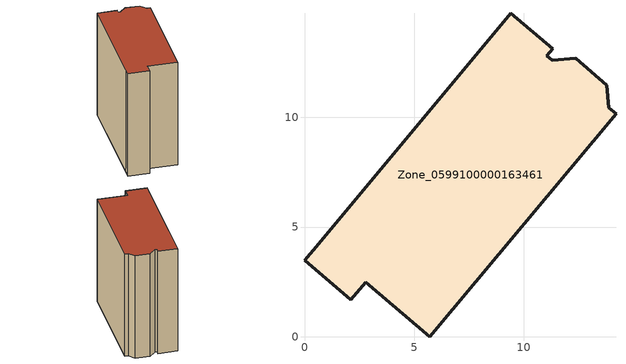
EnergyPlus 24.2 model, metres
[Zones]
Zone_0599100000163461
 floor ground (C_G): 2.79,2.49 2.12,1.69 0,3.48 0.66,4.23 9.41,14.75 11.32,13.13 11.06,12.82 11.3,12.6 12.38,12.69 13.78,11.47 13.88,10.44 14.21,10.16 5.71,0 z0
 wall outside (C_F): 13.88,10.44 13.78,11.47 12.38,12.69 11.3,12.6 11.06,12.82 11.32,13.13 9.41,14.75 0.66,4.23 0,3.48 2.12,1.69 2.79,2.49 5.71,0 14.21,10.16 13.88,10.44 z0:14.85
 roof outside (C_R): 2.12,1.69 2.79,2.49 5.71,0 14.21,10.16 13.88,10.44 13.78,11.47 12.38,12.69 11.3,12.6 11.06,12.82 11.32,13.13 9.41,14.75 0.66,4.23 0,3.48 z14.85
[BUILDING]
Pand.0599100000163461: North Axis=0; Terrain=City; Loads Convergence Tolerance Value=0.04; Temperature Convergence Tolerance Value=0.4; Solar Distribution=FullExterior; Maximum Number of Warmup Days=25; Minimum Number of Warmup Days=1
[Site:Location]
Rotterdam.The.Hague.AP_ZH_NLD Design_Conditions: Latitude=51.96; Longitude=4.45; Time Zone=1; Elevation=-4.5
[SITE:GROUNDTEMPERATURE:BUILDINGSURFACE]
18, 18, 18, 18, 18, 18, 18, 18, 18, 18, 18, 18
[MATERIAL] Thermal Absorptance=0.9; Solar Absorptance=0.7; Visible Absorptance=0.7
Name | Roughness | Thickness | Conductivity | Density | Specific Heat
G.TI.1946 | MediumSmooth | 0.15 | 1 | 540 | 1210
F.TI.1946 | Rough | 0.3 | 0.857143 | 1920 | 840
R.TI.1946 | MediumRough | 0.2 | 0.1 | 1500 | 1000
[CONSTRUCTION]
C_G: G.TI.1946
C_F: F.TI.1946
C_R: R.TI.1946
[ZONE]
Zone_0599100000163461: Type=1; Multiplier=1; Ceiling Height=Autocalculate; Volume=Autocalculate; Floor Area=autocalculate; Part of Total Floor Area=Yes
[ZONEINFILTRATION:DESIGNFLOWRATE]
Infil_Zone_0599100000163461: Zone or ZoneList or Space or SpaceList=Zone_0599100000163461; Schedule=AlwaysOn; Design Flow Rate Calculation Method=Flow/Area; Flow Rate per Floor Area=0.003; Constant Term Coefficient=1; Temperature Term Coefficient=0; Velocity Term Coefficient=0; Velocity Squared Term Coefficient=0
[HVACTEMPLATE:ZONE:IDEALLOADSAIRSYSTEM]
Zone_0599100000163461: Maximum Heating Supply Air Temperature=50; Minimum Cooling Supply Air Temperature=13; Maximum Heating Supply Air Humidity Ratio=0.0156; Minimum Cooling Supply Air Humidity Ratio=0.0077; Heating Limit=NoLimit; Cooling Limit=NoLimit; Dehumidification Control Type=ConstantSensibleHeatRatio; Cooling Sensible Heat Ratio=0.7; Dehumidification Setpoint=60; Humidification Control Type=None; Humidification Setpoint=30; Outdoor Air Method=None; Outdoor Air Flow Rate per Person=0.00944; Outdoor Air Flow Rate per Zone Floor Area=0; Outdoor Air Flow Rate per Zone=0; Demand Controlled Ventilation Type=None; Outdoor Air Economizer Type=NoEconomizer; Heat Recovery Type=None; Sensible Heat Recovery Effectiveness=0.7; Latent Heat Recovery Effectiveness=0.65
[ZONECONTROL:THERMOSTAT]
ThermostatControl_Zone_0599100000163461: Zone or ZoneList=Zone_0599100000163461; Control Type Schedule=DualSetpointControlType; Control 1=Thermostat_Zone_0599100000163461; Temperature Difference Between Cutout And Setpoint=0
[THERMOSTATSETPOINT:DUALSETPOINT]
Thermostat_Zone_0599100000163461: Heating Setpoint Temperature Schedule=HeatingSetpoint_Zone_0599100000163461; Cooling Setpoint Temperature Schedule=CoolingSetpoint_Zone_0599100000163461
[SCHEDULE:COMPACT]
HeatingSetpoint_Zone_0599100000163461: Through: 12/31, For: AllDays, Until: 24:00, 21
CoolingSetpoint_Zone_0599100000163461: Through: 12/31, For: AllDays, Until: 24:00, 24
DualSetpointControlType: Through: 12/31, For: AllDays, Until: 24:00, 4
AlwaysOn: Through: 12/31, For: AllDays, Until: 24:00, 1
